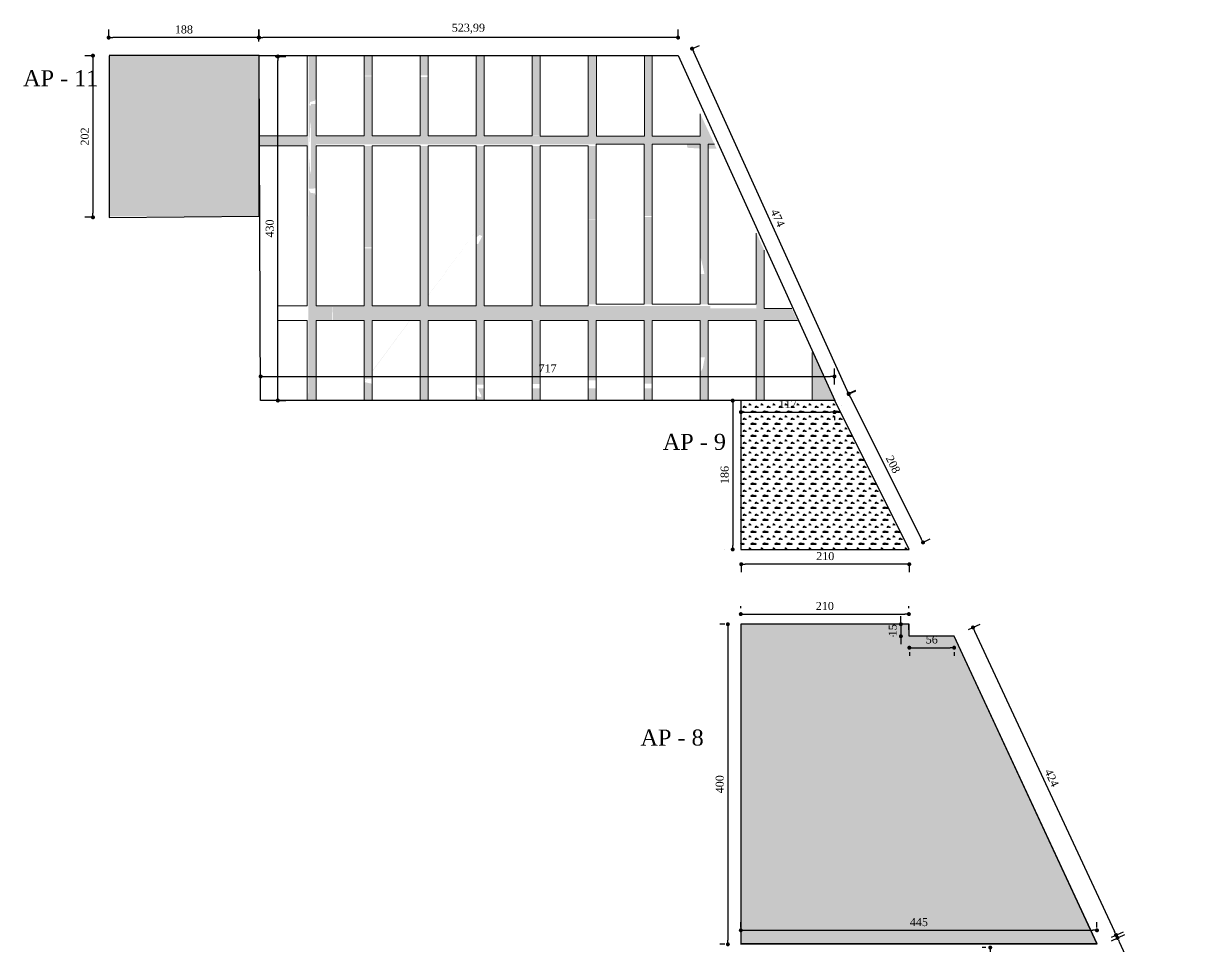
# Model space of a CAD drawing. Header units: centimetres. Extents: x -48696 to 156237, y -5617 to 29024.
# Drawn here: x -28853 to -27392, y 5356 to 6510 of the extents above; entities that cross this region are included whole.
import ezdxf

# ---------------------------------------------------------------- set-up
doc = ezdxf.new("R2010")
doc.units = ezdxf.units.CM
doc.layers.add('Pilares Sub-solo', color=7, linetype='Continuous', lineweight=70)
doc.layers.add('Pisos Externos', color=15, linetype='Continuous', lineweight=9)
doc.styles.add('Valéria', font='romantic.ttf', dxfattribs={"height": 10})
doc.dimstyles.new('Cota - 50', dxfattribs={"dimtxt": 10, "dimasz": 5, "dimexe": 10, "dimexo": 20, "dimgap": 5, "dimtad": 1, "dimtxsty": 'Valéria', "dimblk": 'DOT', "dimcen": 0, "dimclrd": 12, "dimclre": 12, "dimclrt": 2, "dimazin": 2, "dimtfac": 1, "dimtix": 1, "dimtmove": 0, "dimatfit": 3, "dimldrblk": 'DOT', "dimfxl": 1, "dimarcsym": 0})
pattern_1 = [(360, (-12178.3, 5019.245), (15, 15), [2.25, -0.45, 0.6, -0.45, 2.25, -9]), (360, (-12179.05, 5019.695), (15, 15), [1.5, -1.125, 2.25, -1.125, 1.5, -7.5]), (360, (-12173.8, 5025.695), (15, 15), [1.875, -0.75, 1.875, -10.5]), (360, (-12181.3, 5028.695), (15, 15), [0.75, -1.5, 0.75, -12]), (90, (-12179.8, 5028.695), (-15, 15), [1.35, -13.65]), (90, (-12175.3, 5019.695), (-15, 15), [1.5, -13.5]), (90, (-12171.55, 5025.695), (-15, 15), [1.5, -13.5]), (45, (-12173.351, 5019.545), (9e-15, 15), [1.5, -19.713203]), (135, (-12177.251, 5019.545), (-15, 9e-15), [1.5, -19.713203]), (63.43495, (-12173.8006, 5019.62), (8e-10, 15), [1.5, -32.04102]), (75.963757, (-12174.5506, 5019.6952), (5e-10, 15), [1.5, -60.346584]), (75.963757, (-12170.8006, 5025.6952), (5e-10, 15), [1.2, -60.646584]), (75.963757, (-12179.5006, 5028.6952), (5e-10, 15), [1.05, -60.796584]), (104.036243, (-12176.0506, 5019.6952), (-5e-10, 15), [1.5, -60.346584]), (104.036243, (-12172.3006, 5025.6952), (-5e-10, 15), [1.2, -60.646584]), (104.036243, (-12180.1006, 5028.6952), (-5e-10, 15), [1.05, -60.796584]), (116.56505, (-12176.8006, 5019.62), (-6e-09, 15), [1.5, -32.041002])]

# ---------------------------------------------------------------- blocks, each defined once
blk = doc.blocks.new('_Dot')
at = {"color": 0, "linetype": 'ByBlock', "lineweight": -2}
blk.add_line((-0.5, 0), (-1, 0), dxfattribs=at)
at = {"color": 0, "linetype": 'ByBlock', "const_width": 0.5}
blk.add_lwpolyline([(-0.25, 0, 1), (0.25, 0, 1)], format="xyb", close=True, dxfattribs=at)
blk = doc.blocks.new('*D1147')
at = {"color": 12, "lineweight": -2, "transparency": 16777216}
for p, q in [((-27650.1, 5355.3), (-27654.5, 5355.3)), ((-27644.5, 5350.3), (-27644.5, 5177.3)), ((-27650, 5172.3), (-27654.5, 5172.3))]:
    blk.add_line(p, q, dxfattribs=at)
at = {"layer": 'Defpoints', "color": 0, "transparency": 16777216}
for p in [(-27630.1, 5355.3), (-27644.5, 5172.3), (-27630, 5172.3)]:
    blk.add_point(p, dxfattribs=at)
at = {"color": 12, "lineweight": -2, "transparency": 16777216, "xscale": 5, "yscale": 5, "zscale": 5}
for p, rotation in [((-27644.5, 5355.3), 90), ((-27644.5, 5172.3), 270)]:
    blk.add_blockref('_Dot', p, dxfattribs=dict(at, rotation=rotation))
at = {"color": 2, "transparency": 16777216, "insert": (-27654.6, 5263.8), "char_height": 10, "attachment_point": 5, "rotation": 90, "style": 'Valéria'}
blk.add_mtext('183', dxfattribs=at)
blk = doc.blocks.new('*D1148')
at = {"color": 12, "lineweight": -2, "transparency": 16777216}
for p, q in [((-27492.9, 5363.7), (-27476.5, 5371.4)), ((-27483.4, 5362.6), (-27402.8, 5189.5)), ((-27408, 5181.5), (-27391.6, 5189.1))]:
    blk.add_line(p, q, dxfattribs=at)
at = {"layer": 'Defpoints', "color": 0, "transparency": 16777216}
for p in [(-27511, 5355.3), (-27426.2, 5173.1), (-27400.7, 5184.9)]:
    blk.add_point(p, dxfattribs=at)
at = {"color": 12, "lineweight": -2, "transparency": 16777216, "xscale": 5, "yscale": 5, "zscale": 5}
for p, rotation in [((-27485.5, 5367.2), 114.9621937027988), ((-27400.7, 5184.9), 294.9621937027988)]:
    blk.add_blockref('_Dot', p, dxfattribs=dict(at, rotation=rotation))
at = {"color": 2, "transparency": 16777216, "insert": (-27434, 5280.3), "char_height": 10, "attachment_point": 5, "rotation": 294.9622, "style": 'Valéria'}
blk.add_mtext('201', dxfattribs=at)
blk = doc.blocks.new('*D1150')
at = {"color": 12, "lineweight": -2, "transparency": 16777216}
for p, q in [((-27956.2, 5380.2), (-27956.2, 5386.8)), ((-27951.2, 5376.8), (-27516.2, 5376.8)), ((-27511.2, 5380.2), (-27511.2, 5386.8))]:
    blk.add_line(p, q, dxfattribs=at)
at = {"layer": 'Defpoints', "color": 0, "transparency": 16777216}
for p in [(-27511.2, 5376.8), (-27956.2, 5360.2), (-27511.2, 5360.2)]:
    blk.add_point(p, dxfattribs=at)
at = {"color": 12, "lineweight": -2, "transparency": 16777216, "xscale": 5, "yscale": 5, "zscale": 5, "rotation": 180}
blk.add_blockref('_Dot', (-27956.2, 5376.8), dxfattribs=at)
at = {"color": 12, "lineweight": -2, "transparency": 16777216, "xscale": 5, "yscale": 5, "zscale": 5}
blk.add_blockref('_Dot', (-27511.2, 5376.8), dxfattribs=at)
at = {"color": 2, "transparency": 16777216, "insert": (-27733.7, 5387), "char_height": 10, "attachment_point": 5, "style": 'Valéria'}
blk.add_mtext('445', dxfattribs=at)
blk = doc.blocks.new('*D1151')
at = {"color": 12, "lineweight": -2, "transparency": 16777216}
for p, q in [((-27976.2, 5759.3), (-27982.4, 5759.3)), ((-27972.4, 5754.3), (-27972.4, 5364.3)), ((-27976.2, 5359.3), (-27982.4, 5359.3))]:
    blk.add_line(p, q, dxfattribs=at)
at = {"layer": 'Defpoints', "color": 0, "transparency": 16777216}
for p in [(-27956.2, 5759.3), (-27972.4, 5359.3), (-27956.2, 5359.3)]:
    blk.add_point(p, dxfattribs=at)
at = {"color": 12, "lineweight": -2, "transparency": 16777216, "xscale": 5, "yscale": 5, "zscale": 5}
for p, rotation in [((-27972.4, 5759.3), 90), ((-27972.4, 5359.3), 270)]:
    blk.add_blockref('_Dot', p, dxfattribs=dict(at, rotation=rotation))
at = {"color": 2, "transparency": 16777216, "insert": (-27982.5, 5559.3), "char_height": 10, "attachment_point": 5, "rotation": 90, "style": 'Valéria'}
blk.add_mtext('400', dxfattribs=at)
blk = doc.blocks.new('*D1152')
at = {"color": 12, "lineweight": -2, "transparency": 16777216}
for p, q in [((-27671.7, 5752.7), (-27657, 5759.5)), ((-27664, 5750.8), (-27489.4, 5375.4)), ((-27492.8, 5368.3), (-27478.2, 5375.1))]:
    blk.add_line(p, q, dxfattribs=at)
at = {"layer": 'Defpoints', "color": 0, "transparency": 16777216}
for p in [(-27689.8, 5744.3), (-27487.3, 5370.9), (-27511, 5359.9)]:
    blk.add_point(p, dxfattribs=at)
at = {"color": 12, "lineweight": -2, "transparency": 16777216, "xscale": 5, "yscale": 5, "zscale": 5}
for p, rotation in [((-27666.1, 5755.3), 114.9456334177459), ((-27487.3, 5370.9), 294.9456334177459)]:
    blk.add_blockref('_Dot', p, dxfattribs=dict(at, rotation=rotation))
at = {"color": 2, "transparency": 16777216, "insert": (-27567.6, 5567.3), "char_height": 10, "attachment_point": 5, "rotation": 294.9456, "style": 'Valéria'}
blk.add_mtext('424', dxfattribs=at)
blk = doc.blocks.new('*D1153')
at = {"color": 12, "lineweight": -2, "transparency": 16777216}
for p, q in [((-27956.2, 5779.3), (-27956.2, 5782)), ((-27951.2, 5772), (-27751.2, 5772)), ((-27746.2, 5779.3), (-27746.2, 5782))]:
    blk.add_line(p, q, dxfattribs=at)
at = {"layer": 'Defpoints', "color": 0, "transparency": 16777216}
for p in [(-27746.2, 5772), (-27956.2, 5759.3), (-27746.2, 5759.3)]:
    blk.add_point(p, dxfattribs=at)
at = {"color": 12, "lineweight": -2, "transparency": 16777216, "xscale": 5, "yscale": 5, "zscale": 5, "rotation": 180}
blk.add_blockref('_Dot', (-27956.2, 5772), dxfattribs=at)
at = {"color": 12, "lineweight": -2, "transparency": 16777216, "xscale": 5, "yscale": 5, "zscale": 5}
blk.add_blockref('_Dot', (-27746.2, 5772), dxfattribs=at)
at = {"color": 2, "transparency": 16777216, "insert": (-27851.2, 5782.1), "char_height": 10, "attachment_point": 5, "style": 'Valéria'}
blk.add_mtext('210', dxfattribs=at)
blk = doc.blocks.new('*D1154')
at = {"color": 12, "lineweight": -2, "transparency": 16777216}
for p, q in [((-27765.6, 5759.3), (-27766.2, 5759.3)), ((-27756.2, 5764.3), (-27756.2, 5769.3)), ((-27756.2, 5759.3), (-27756.2, 5744.3)), ((-27765.6, 5744.3), (-27766.2, 5744.3)), ((-27756.2, 5739.3), (-27756.2, 5734.3))]:
    blk.add_line(p, q, dxfattribs=at)
at = {"layer": 'Defpoints', "color": 0, "transparency": 16777216}
for p in [(-27745.6, 5759.3), (-27756.2, 5744.3), (-27745.6, 5744.3)]:
    blk.add_point(p, dxfattribs=at)
at = {"color": 12, "lineweight": -2, "transparency": 16777216, "xscale": 5, "yscale": 5, "zscale": 5}
for p, rotation in [((-27756.2, 5759.3), 270), ((-27756.2, 5744.3), 90)]:
    blk.add_blockref('_Dot', p, dxfattribs=dict(at, rotation=rotation))
at = {"color": 2, "transparency": 16777216, "insert": (-27766.4, 5751.8), "char_height": 10, "attachment_point": 5, "rotation": 90, "style": 'Valéria'}
blk.add_mtext('15', dxfattribs=at)
blk = doc.blocks.new('*D1155')
at = {"color": 12, "lineweight": -2, "transparency": 16777216}
for p, q in [((-27740.6, 5730), (-27694.6, 5730)), ((-27745.6, 5724.4), (-27745.6, 5720)), ((-27689.6, 5724.3), (-27689.6, 5720))]:
    blk.add_line(p, q, dxfattribs=at)
at = {"layer": 'Defpoints', "color": 0, "transparency": 16777216}
for p in [(-27745.6, 5744.4), (-27689.6, 5744.3), (-27689.6, 5730)]:
    blk.add_point(p, dxfattribs=at)
at = {"color": 12, "lineweight": -2, "transparency": 16777216, "xscale": 5, "yscale": 5, "zscale": 5, "rotation": 180}
blk.add_blockref('_Dot', (-27745.6, 5730), dxfattribs=at)
at = {"color": 12, "lineweight": -2, "transparency": 16777216, "xscale": 5, "yscale": 5, "zscale": 5}
blk.add_blockref('_Dot', (-27689.6, 5730), dxfattribs=at)
at = {"color": 2, "transparency": 16777216, "insert": (-27717.6, 5740.2), "char_height": 10, "attachment_point": 5, "style": 'Valéria'}
blk.add_mtext('56', dxfattribs=at)
blk = doc.blocks.new('*D1156')
at = {"color": 12, "lineweight": -2, "transparency": 16777216}
for p, q in [((-27955.7, 5832.7), (-27955.7, 5824.3)), ((-27750.7, 5834.3), (-27950.7, 5834.3)), ((-27745.7, 5832.7), (-27745.7, 5824.3))]:
    blk.add_line(p, q, dxfattribs=at)
at = {"layer": 'Defpoints', "color": 0, "transparency": 16777216}
for p in [(-27955.7, 5852.7), (-27745.7, 5852.7), (-27955.7, 5834.3)]:
    blk.add_point(p, dxfattribs=at)
at = {"color": 12, "lineweight": -2, "transparency": 16777216, "xscale": 5, "yscale": 5, "zscale": 5, "rotation": 180}
blk.add_blockref('_Dot', (-27955.7, 5834.3), dxfattribs=at)
at = {"color": 12, "lineweight": -2, "transparency": 16777216, "xscale": 5, "yscale": 5, "zscale": 5}
blk.add_blockref('_Dot', (-27745.7, 5834.3), dxfattribs=at)
at = {"color": 2, "transparency": 16777216, "insert": (-27850.7, 5844.4), "char_height": 10, "attachment_point": 5, "style": 'Valéria'}
blk.add_mtext('210', dxfattribs=at)
blk = doc.blocks.new('*D1157')
at = {"color": 12, "lineweight": -2, "transparency": 16777216}
for p, q in [((-27820.9, 6047.9), (-27812.6, 6052)), ((-27819.3, 6043.1), (-27730.8, 5866)), ((-27727.9, 5861.8), (-27719.6, 5866))]:
    blk.add_line(p, q, dxfattribs=at)
at = {"layer": 'Defpoints', "color": 0, "transparency": 16777216}
for p in [(-27838.8, 6038.9), (-27728.5, 5861.5), (-27745.8, 5852.9)]:
    blk.add_point(p, dxfattribs=at)
at = {"color": 12, "lineweight": -2, "transparency": 16777216, "xscale": 5, "yscale": 5, "zscale": 5}
for p, rotation in [((-27821.6, 6047.5), 116.5720579247322), ((-27728.5, 5861.5), 296.5720579247322)]:
    blk.add_blockref('_Dot', p, dxfattribs=dict(at, rotation=rotation))
at = {"color": 2, "transparency": 16777216, "insert": (-27766, 5959.1), "char_height": 10, "attachment_point": 5, "rotation": 296.5721, "style": 'Valéria'}
blk.add_mtext('208', dxfattribs=at)
blk = doc.blocks.new('*D1158')
at = {"color": 12, "lineweight": -2, "transparency": 16777216}
for p, q in [((-27976.1, 6038.8), (-27976.3, 6038.8)), ((-27966.3, 6033.8), (-27966.3, 5857.8)), ((-27976.2, 5852.8), (-27976.3, 5852.8))]:
    blk.add_line(p, q, dxfattribs=at)
at = {"layer": 'Defpoints', "color": 0, "transparency": 16777216}
for p in [(-27956.1, 6038.8), (-27966.3, 5852.8), (-27956.2, 5852.8)]:
    blk.add_point(p, dxfattribs=at)
at = {"color": 12, "lineweight": -2, "transparency": 16777216, "xscale": 5, "yscale": 5, "zscale": 5}
for p, rotation in [((-27966.3, 6038.8), 90), ((-27966.3, 5852.8), 270)]:
    blk.add_blockref('_Dot', p, dxfattribs=dict(at, rotation=rotation))
at = {"color": 2, "transparency": 16777216, "insert": (-27976.4, 5945.8), "char_height": 10, "attachment_point": 5, "rotation": 90, "style": 'Valéria'}
blk.add_mtext('186', dxfattribs=at)
blk = doc.blocks.new('*D1159')
at = {"color": 12, "lineweight": -2, "transparency": 16777216}
for p, q in [((-27951.1, 6024.4), (-27844.1, 6024.4)), ((-27956.1, 6018.9), (-27956.1, 6014.4)), ((-27839.1, 6018.9), (-27839.1, 6014.4))]:
    blk.add_line(p, q, dxfattribs=at)
at = {"layer": 'Defpoints', "color": 0, "transparency": 16777216}
for p in [(-27956.1, 6038.9), (-27839.1, 6038.9), (-27839.1, 6024.4)]:
    blk.add_point(p, dxfattribs=at)
at = {"color": 12, "lineweight": -2, "transparency": 16777216, "xscale": 5, "yscale": 5, "zscale": 5, "rotation": 180}
blk.add_blockref('_Dot', (-27956.1, 6024.4), dxfattribs=at)
at = {"color": 12, "lineweight": -2, "transparency": 16777216, "xscale": 5, "yscale": 5, "zscale": 5}
blk.add_blockref('_Dot', (-27839.1, 6024.4), dxfattribs=at)
at = {"color": 2, "transparency": 16777216, "insert": (-27897.6, 6034.5), "char_height": 10, "attachment_point": 5, "style": 'Valéria'}
blk.add_mtext('117', dxfattribs=at)
blk = doc.blocks.new('*D1160')
at = {"color": 12, "lineweight": -2, "transparency": 16777216}
for p, q in [((-28016.7, 6478.9), (-28008, 6482.8)), ((-27823.4, 6051.5), (-28015.1, 6474.1)), ((-27820.9, 6047.2), (-27812.3, 6051.1))]:
    blk.add_line(p, q, dxfattribs=at)
at = {"layer": 'Defpoints', "color": 0, "transparency": 16777216}
for p in [(-28017.1, 6478.7), (-28034.9, 6470.6), (-27839.1, 6038.9)]:
    blk.add_point(p, dxfattribs=at)
at = {"color": 12, "lineweight": -2, "transparency": 16777216, "xscale": 5, "yscale": 5, "zscale": 5}
for p, rotation in [((-28017.1, 6478.7), 114.3935146182855), ((-27821.4, 6047), 294.3935146182855)]:
    blk.add_blockref('_Dot', p, dxfattribs=dict(at, rotation=rotation))
at = {"color": 2, "transparency": 16777216, "insert": (-27910, 6267), "char_height": 10, "attachment_point": 5, "rotation": 294.3935, "style": 'Valéria'}
blk.add_mtext('474', dxfattribs=at)
blk = doc.blocks.new('*D1161')
at = {"color": 12, "lineweight": -2, "transparency": 16777216}
for p, q in [((-28558.6, 6487.6), (-28558.6, 6502.5)), ((-28034.6, 6489.9), (-28034.6, 6502.5)), ((-28039.6, 6492.5), (-28553.6, 6492.5))]:
    blk.add_line(p, q, dxfattribs=at)
at = {"layer": 'Defpoints', "color": 0, "transparency": 16777216}
for p in [(-28558.6, 6492.5), (-28558.6, 6467.6), (-28034.6, 6469.9)]:
    blk.add_point(p, dxfattribs=at)
at = {"color": 12, "lineweight": -2, "transparency": 16777216, "xscale": 5, "yscale": 5, "zscale": 5, "rotation": 180}
blk.add_blockref('_Dot', (-28558.6, 6492.5), dxfattribs=at)
at = {"color": 12, "lineweight": -2, "transparency": 16777216, "xscale": 5, "yscale": 5, "zscale": 5}
blk.add_blockref('_Dot', (-28034.6, 6492.5), dxfattribs=at)
at = {"color": 2, "transparency": 16777216, "insert": (-28296.6, 6503.7), "char_height": 10, "attachment_point": 5, "style": 'Valéria'}
blk.add_mtext('523,99', dxfattribs=at)
blk = doc.blocks.new('*D1162')
at = {"color": 12, "lineweight": -2, "transparency": 16777216}
for p, q in [((-28556.2, 6058.9), (-28556.2, 6079)), ((-27839.2, 6058.9), (-27839.2, 6079)), ((-28551.2, 6069), (-27844.2, 6069))]:
    blk.add_line(p, q, dxfattribs=at)
at = {"layer": 'Defpoints', "color": 0, "transparency": 16777216}
for p in [(-27839.2, 6069), (-28556.2, 6038.9), (-27839.2, 6038.9)]:
    blk.add_point(p, dxfattribs=at)
at = {"color": 12, "lineweight": -2, "transparency": 16777216, "xscale": 5, "yscale": 5, "zscale": 5, "rotation": 180}
blk.add_blockref('_Dot', (-28556.2, 6069), dxfattribs=at)
at = {"color": 12, "lineweight": -2, "transparency": 16777216, "xscale": 5, "yscale": 5, "zscale": 5}
blk.add_blockref('_Dot', (-27839.2, 6069), dxfattribs=at)
at = {"color": 2, "transparency": 16777216, "insert": (-28197.7, 6079.1), "char_height": 10, "attachment_point": 5, "style": 'Valéria'}
blk.add_mtext('717', dxfattribs=at)
blk = doc.blocks.new('*D1163')
at = {"color": 12, "lineweight": -2, "transparency": 16777216}
for p, q in [((-28538.1, 6468.9), (-28524.7, 6468.9)), ((-28534.7, 6043.9), (-28534.7, 6463.9)), ((-28536.2, 6038.9), (-28524.7, 6038.9))]:
    blk.add_line(p, q, dxfattribs=at)
at = {"layer": 'Defpoints', "color": 0, "transparency": 16777216}
for p in [(-28558.1, 6468.9), (-28534.7, 6468.9), (-28556.2, 6038.9)]:
    blk.add_point(p, dxfattribs=at)
at = {"color": 12, "lineweight": -2, "transparency": 16777216, "xscale": 5, "yscale": 5, "zscale": 5}
for p, rotation in [((-28534.7, 6468.9), 90), ((-28534.7, 6038.9), 270)]:
    blk.add_blockref('_Dot', p, dxfattribs=dict(at, rotation=rotation))
at = {"color": 2, "transparency": 16777216, "insert": (-28544.8, 6253.9), "char_height": 10, "attachment_point": 5, "rotation": 90, "style": 'Valéria'}
blk.add_mtext('430', dxfattribs=at)
blk = doc.blocks.new('*D1164')
at = {"color": 12, "lineweight": -2, "transparency": 16777216}
for p, q in [((-28746.1, 6489.9), (-28746.1, 6502.5)), ((-28558.1, 6489.9), (-28558.1, 6502.5)), ((-28563.1, 6492.5), (-28741.1, 6492.5))]:
    blk.add_line(p, q, dxfattribs=at)
at = {"layer": 'Defpoints', "color": 0, "transparency": 16777216}
for p in [(-28746.1, 6492.5), (-28746.1, 6469.9), (-28558.1, 6469.9)]:
    blk.add_point(p, dxfattribs=at)
at = {"color": 12, "lineweight": -2, "transparency": 16777216, "xscale": 5, "yscale": 5, "zscale": 5, "rotation": 180}
blk.add_blockref('_Dot', (-28746.1, 6492.5), dxfattribs=at)
at = {"color": 12, "lineweight": -2, "transparency": 16777216, "xscale": 5, "yscale": 5, "zscale": 5}
blk.add_blockref('_Dot', (-28558.1, 6492.5), dxfattribs=at)
at = {"color": 2, "transparency": 16777216, "insert": (-28652.1, 6502.6), "char_height": 10, "attachment_point": 5, "style": 'Valéria'}
blk.add_mtext('188', dxfattribs=at)
blk = doc.blocks.new('*D1165')
at = {"color": 12, "lineweight": -2, "transparency": 16777216}
for p, q in [((-28766.1, 6469.9), (-28775.8, 6469.9)), ((-28765.8, 6464.9), (-28765.8, 6272.9)), ((-28765.5, 6267.9), (-28775.8, 6267.9))]:
    blk.add_line(p, q, dxfattribs=at)
at = {"layer": 'Defpoints', "color": 0, "transparency": 16777216}
for p in [(-28746.1, 6469.9), (-28765.8, 6267.9), (-28745.5, 6267.9)]:
    blk.add_point(p, dxfattribs=at)
at = {"color": 12, "lineweight": -2, "transparency": 16777216, "xscale": 5, "yscale": 5, "zscale": 5}
for p, rotation in [((-28765.8, 6469.9), 90), ((-28765.8, 6267.9), 270)]:
    blk.add_blockref('_Dot', p, dxfattribs=dict(at, rotation=rotation))
at = {"color": 2, "transparency": 16777216, "insert": (-28775.9, 6368.9), "char_height": 10, "attachment_point": 5, "rotation": 90, "style": 'Valéria'}
blk.add_mtext('202', dxfattribs=at)

msp = doc.modelspace()

# ---------------------------------------------------------------- hatches: boundary and pattern name
h = msp.add_hatch()
h.set_pattern_fill('GRASS2', color=74, scale=15, pattern_type=2)
h.set_pattern_definition([(360, (-12243.733, -7266.64), (15, 15), [2.25, -0.45, 0.6, -0.45, 2.25, -9]), (360, (-12244.483, -7266.19), (15, 15), [1.5, -1.125, 2.25, -1.125, 1.5, -7.5]), (360, (-12239.233, -7260.19), (15, 15), [1.875, -0.75, 1.875, -10.5]), (360, (-12246.733, -7257.19), (15, 15), [0.75, -1.5, 0.75, -12]), (90, (-12245.233, -7257.19), (-15, 15), [1.35, -13.65]), (90, (-12240.733, -7266.19), (-15, 15), [1.5, -13.5]), (90, (-12236.983, -7260.19), (-15, 15), [1.5, -13.5]), (45, (-12238.783, -7266.34), (9e-15, 15), [1.5, -19.713203]), (135, (-12242.683, -7266.34), (-15, 9e-15), [1.5, -19.713203]), (63.43495, (-12239.233, -7266.265), (8e-10, 15), [1.5, -32.04102]), (75.963757, (-12239.983, -7266.1902), (5e-10, 15), [1.5, -60.346584]), (75.963757, (-12236.233, -7260.1902), (5e-10, 15), [1.2, -60.646584]), (75.963757, (-12244.933, -7257.1902), (5e-10, 15), [1.05, -60.796584]), (104.036243, (-12241.483, -7266.1902), (-5e-10, 15), [1.5, -60.346584]), (104.036243, (-12237.733, -7260.1902), (-5e-10, 15), [1.2, -60.646584]), (104.036243, (-12245.533, -7257.1902), (-5e-10, 15), [1.05, -60.796584]), (116.56505, (-12242.233, -7266.265), (-6e-09, 15), [1.5, -32.041002])])
h.paths.add_polyline_path([(-28346.83628, 6038.96974), (-28356.83624, 6038.96974), (-28356.83624, 6054.69218), (-28346.83628, 6054.69218)])
h.paths.add_polyline_path([(-28276.83631, 6053.95214), (-28284.81783, 6054.07781), (-28280.12471, 6044.13041), (-28281.19707, 6043.24991), (-28285.18348, 6044.11127), (-28286.83628, 6045.55864), (-28286.8382, 6038.9523), (-28276.83631, 6038.9523)])
h.paths.add_polyline_path([(-28206.83635, 6038.92903), (-28216.83631, 6038.92903), (-28216.83631, 6053.95214), (-28206.83635, 6053.95214)])
h.paths.add_polyline_path([(-28136.80116, 6038.90867), (-28146.83635, 6038.90867), (-28146.83635, 6054.03407), (-28136.80116, 6054.03407)])
h.paths.add_polyline_path([(-28066.83643, 6038.88832), (-28076.83639, 6038.88832), (-28076.83639, 6054.29055), (-28066.83643, 6054.29055)])
h.paths.add_polyline_path([(-27997.14998, 6112.1479), (-27996.83646, 6038.86797), (-28006.83643, 6038.88831), (-28007.05997, 6073.65462), (-28003.81026, 6079.24512)])
h.paths.add_polyline_path([(-27936.8364, 6248.06712), (-27926.83644, 6226.77542), (-27926.78251, 6038.86298), (-27936.83646, 6038.8883)])
h.paths.add_polyline_path([(-27866.8365, 6099.02487), (-27866.8365, 6038.88829), (-27856.83654, 6038.88829), (-27856.83654, 6077.73316)])
h.paths.add_polyline_path([(-27856.83654, 6077.73316), (-27856.82539, 6038.88305), (-27838.59001, 6038.88305)])
h.paths.add_polyline_path([(-27926.83644, 6153.77499), (-27926.83644, 6138.88829), (-27885.55895, 6138.88829), (-27892.55071, 6153.77499)])
h.paths.add_polyline_path([(-27936.83646, 6138.8883), (-27994.49893, 6138.8883), (-27994.49893, 6154.23744), (-27936.83646, 6154.23744)])
h.paths.add_polyline_path([(-28066.83636, 6233.4069), (-28076.83632, 6233.4069), (-28076.83632, 6268.13775), (-28066.83636, 6268.13775)])
h.paths.add_polyline_path([(-28006.88298, 6397.20877), (-27986.48367, 6353.77499), (-27996.8364, 6353.77499), (-27996.8364, 6175.00316), (-28003.92845, 6207.71239), (-28006.83636, 6219.31128), (-28006.83636, 6353.77499), (-28023.15481, 6354.80289), (-28023.93852, 6369.14114), (-28006.88298, 6369.14114)])
h.paths.add_polyline_path([(-28136.83632, 6234.1323), (-28146.83635, 6234.1323), (-28146.83635, 6264.71739), (-28136.83632, 6264.71739)])
h.paths.add_polyline_path([(-28206.83635, 6234.54514), (-28216.83625, 6234.54514), (-28216.83625, 6264.50787), (-28206.83635, 6264.50787)])
h.paths.add_polyline_path([(-28346.83621, 6234.50907), (-28356.83618, 6234.50907), (-28356.83618, 6264.7837), (-28346.83621, 6264.7837)])
h.paths.add_polyline_path([(-28416.83618, 6230.34426), (-28426.83618, 6230.34426), (-28426.83618, 6265.92636), (-28416.83618, 6265.92636)])
h.paths.add_polyline_path([(-28076.88298, 6440.59748), (-28066.88298, 6440.59748), (-28066.88298, 6469.14114), (-28076.88298, 6469.14114)])
h.paths.add_polyline_path([(-28136.88298, 6444.42083), (-28146.88298, 6444.42083), (-28146.88298, 6469.27235), (-28136.88298, 6469.27235)])
h.paths.add_polyline_path([(-28206.88298, 6445.10097), (-28216.88298, 6445.10097), (-28216.88298, 6469.40357), (-28206.88298, 6469.40357)])
h.paths.add_polyline_path([(-28276.88298, 6445.14985), (-28286.88298, 6445.14985), (-28286.88298, 6469.53479), (-28276.88298, 6469.53479)])
h.paths.add_polyline_path([(-28346.88298, 6445.19221), (-28356.88298, 6445.19221), (-28356.88298, 6469.79722), (-28346.88298, 6469.79722)])
h.paths.add_polyline_path([(-28416.88298, 6444.93573), (-28426.88298, 6444.93573), (-28426.88298, 6469.92952), (-28416.88298, 6469.92952)])
edge = h.paths.add_edge_path()
edge.add_line((-28426.8362, 6061.94322), (-28416.83624, 6059.91459))
edge.add_line((-28416.83624, 6059.91459), (-28416.83624, 6038.9901))
edge.add_line((-28416.83624, 6038.9901), (-28426.8362, 6038.9901))
edge.add_line((-28426.8362, 6038.9901), (-28426.50106, 6061.92211))
edge.add_line((-28276.83625, 6264.50787), (-28286.83621, 6264.55691))
edge.add_line((-28286.83621, 6264.55691), (-28286.83621, 6242.89295))
edge.add_line((-28286.83621, 6242.89295), (-28282.44633, 6245.77274))
edge.add_line((-28282.44633, 6245.77274), (-28279.15884, 6244.41893))
edge.add_line((-28279.15884, 6244.41893), (-28284.3855, 6234.5993))
edge.add_line((-28284.3855, 6234.5993), (-28276.83625, 6234.71849))
edge.add_line((-28276.83625, 6234.71849), (-28276.81535, 6264.54989))
h.paths.add_polyline_path([(-28496.8362, 6039.01336), (-28486.8362, 6039.01045), (-28486.8362, 6138.77443), (-28466.56986, 6138.77443), (-28466.65766, 6145.10122), (-28465.90022, 6157.12684), (-28486.83614, 6157.12684), (-28486.83614, 6293.35918), (-28488.43228, 6297.7387), (-28494.1744, 6298.58331), (-28496.2764, 6303.54502), (-28489.99281, 6303.63213), (-28492.35911, 6317.56864), (-28494.31849, 6326.19797), (-28495.15032, 6336.0644), (-28495.73474, 6342.1065), (-28495.73474, 6344.45763), (-28495.79193, 6348.58053), (-28495.9142, 6351.71563), (-28495.9142, 6355.74608), (-28495.76451, 6359.07652), (-28494.08276, 6382.92004), (-28489.76233, 6406.96523), (-28495.50435, 6407.80964), (-28494.26958, 6412.07835), (-28488.37604, 6413.63898), (-28486.88298, 6417.32718), (-28486.88298, 6469.90969), (-28496.02845, 6469.92684)])
h.paths.add_polyline_path([(-28558.09983, 6369.90969), (-28558.09983, 6470.04319), (-28498.09983, 6469.93072), (-28498.09983, 6369.90969)])
h.paths.add_polyline_path([(-28558.09983, 6269.12684), (-28558.09983, 6357.12684), (-28498.09983, 6357.12684), (-28498.09983, 6269.12684), (-28496.86118, 6269.12684), (-28496.86118, 6470.693), (-28744.75492, 6470.693), (-28744.75492, 6269.12684)])
h = msp.add_hatch()
h.set_pattern_fill('GRASS2', color=74, scale=15, pattern_type=2)
h.set_pattern_definition([(360, (-9273.316, 1001.226), (15, 15), [2.25, -0.45, 0.6, -0.45, 2.25, -9]), (360, (-9274.066, 1001.676), (15, 15), [1.5, -1.125, 2.25, -1.125, 1.5, -7.5]), (360, (-9268.816, 1007.676), (15, 15), [1.875, -0.75, 1.875, -10.5]), (360, (-9276.316, 1010.676), (15, 15), [0.75, -1.5, 0.75, -12]), (90, (-9274.816, 1010.676), (-15, 15), [1.35, -13.65]), (90, (-9270.316, 1001.676), (-15, 15), [1.5, -13.5]), (90, (-9266.566, 1007.676), (-15, 15), [1.5, -13.5]), (45, (-9268.366, 1001.526), (9e-15, 15), [1.5, -19.713203]), (135, (-9272.266, 1001.526), (-15, 9e-15), [1.5, -19.713203]), (63.43495, (-9268.8165, 1001.601), (8e-10, 15), [1.5, -32.04102]), (75.963757, (-9269.5665, 1001.676), (5e-10, 15), [1.5, -60.346584]), (75.963757, (-9265.8165, 1007.676), (5e-10, 15), [1.2, -60.646584]), (75.963757, (-9274.5165, 1010.676), (5e-10, 15), [1.05, -60.796584]), (104.036243, (-9271.0665, 1001.676), (-5e-10, 15), [1.5, -60.346584]), (104.036243, (-9267.3165, 1007.676), (-5e-10, 15), [1.2, -60.646584]), (104.036243, (-9275.1165, 1010.676), (-5e-10, 15), [1.05, -60.796584]), (116.56505, (-9271.8165, 1001.601), (-6e-09, 15), [1.5, -32.041002])])
h.paths.add_polyline_path([(-28465.90022, 6157.12684), (-27994.25832, 6157.12684), (-27994.25832, 6138.8883), (-28465.90022, 6138.8883)])
h.paths.add_polyline_path([(-28416.83618, 6066.19688), (-28426.83614, 6066.19688), (-28426.83614, 6138.8883), (-28416.83618, 6138.8883)])
h.paths.add_polyline_path([(-28346.83628, 6054.52638), (-28356.83618, 6054.52638), (-28356.83618, 6138.8883), (-28346.83628, 6138.8883)])
h.paths.add_polyline_path([(-28276.83625, 6058.58245), (-28286.83622, 6058.58245), (-28286.83622, 6138.77443), (-28276.83625, 6138.77443)])
h.paths.add_polyline_path([(-28206.83629, 6059.40848), (-28216.83625, 6059.40848), (-28216.83625, 6138.95231), (-28206.83629, 6138.95231)])
h.paths.add_polyline_path([(-28136.8011, 6064.33688), (-28146.83629, 6064.33688), (-28146.83629, 6138.8883), (-28136.8011, 6138.8883)])
h.paths.add_polyline_path([(-28066.80114, 6059.86604), (-28076.8011, 6059.86604), (-28076.8011, 6138.8883), (-28066.80114, 6138.8883)])
h.paths.add_polyline_path([(-27996.8364, 6093.07459), (-28006.80114, 6093.07459), (-28006.80114, 6138.88834), (-27996.8364, 6138.88834)])
h.paths.add_polyline_path([(-27996.83637, 6159.22074), (-28006.8011, 6159.22074), (-28006.8011, 6197.11991), (-27996.83637, 6197.11991)])
h.paths.add_polyline_path([(-28066.8011, 6159.22075), (-28076.83632, 6159.22075), (-28076.83632, 6233.54091), (-28066.8011, 6233.54091)])
h.paths.add_polyline_path([(-28136.80107, 6159.22075), (-28146.83635, 6159.22075), (-28146.83635, 6234.23086), (-28136.80107, 6234.23086)])
h.paths.add_polyline_path([(-28206.83626, 6157.12682), (-28216.83625, 6157.12682), (-28216.83625, 6234.55212), (-28206.83626, 6234.55212)])
h.paths.add_polyline_path([(-28276.83622, 6157.12684), (-28286.83618, 6157.12684), (-28286.83618, 6234.57887), (-28276.83622, 6234.57887)])
h.paths.add_polyline_path([(-28346.83618, 6157.12684), (-28356.83618, 6157.12684), (-28356.83618, 6234.47243), (-28346.83618, 6234.47243)])
h.paths.add_polyline_path([(-28416.83615, 6157.12684), (-28426.83618, 6157.12684), (-28426.83618, 6228.97719), (-28416.83615, 6228.97719)])
h.paths.add_polyline_path([(-28426.83614, 6357.12684), (-28416.83618, 6357.12684), (-28416.83618, 6265.77853), (-28426.83614, 6265.77853)])
h.paths.add_polyline_path([(-28356.83615, 6357.12683), (-28346.83621, 6357.12683), (-28346.83621, 6264.68479), (-28356.83615, 6264.68479)])
h.paths.add_polyline_path([(-28286.83618, 6357.12683), (-28276.83625, 6357.12683), (-28276.83625, 6264.54991), (-28286.83618, 6264.54991)])
h.paths.add_polyline_path([(-28216.83622, 6357.12682), (-28206.83635, 6357.12682), (-28206.83635, 6264.50086), (-28216.83622, 6264.50086)])
h.paths.add_polyline_path([(-28146.83626, 6357.12682), (-28136.83632, 6357.12682), (-28136.83632, 6264.75403), (-28146.83626, 6264.75403)])
h.paths.add_polyline_path([(-28076.80107, 6359.22075), (-28066.83636, 6359.22075), (-28066.83636, 6269.50547), (-28076.80107, 6269.50547)])
h.paths.add_polyline_path([(-28021.80434, 6359.22075), (-28486.88298, 6359.22075), (-28486.88298, 6369.90969), (-28021.80434, 6369.90969)])
h.paths.add_polyline_path([(-28066.88298, 6369.90969), (-28076.5347, 6369.90969), (-28076.5347, 6445.48858), (-28066.88298, 6445.48858)])
h.paths.add_polyline_path([(-28136.5347, 6369.90969), (-28146.88298, 6369.90969), (-28146.88298, 6444.5194), (-28136.5347, 6444.5194)])
h.paths.add_polyline_path([(-28206.88298, 6369.38483), (-28216.88298, 6369.38483), (-28216.88298, 6445.10795), (-28206.88298, 6445.10795)])
h.paths.add_polyline_path([(-28276.88298, 6369.90969), (-28286.88298, 6369.90969), (-28286.88298, 6445.15683), (-28276.88298, 6445.15683)])
h.paths.add_polyline_path([(-28346.88298, 6369.90969), (-28356.88298, 6369.90969), (-28356.88298, 6443.3779), (-28346.88298, 6443.3779)])
h.paths.add_polyline_path([(-28416.88298, 6369.90969), (-28426.88298, 6369.90969), (-28426.88298, 6444.09112), (-28416.88298, 6444.09112)])
h.paths.add_polyline_path([(-28486.83614, 6303.93114), (-28493.28851, 6303.93114), (-28493.28851, 6409.34902), (-28486.83614, 6409.34902)])
h = msp.add_hatch()
h.set_pattern_fill('GRASS2', color=74, scale=15, pattern_type=2)
h.set_pattern_definition(pattern_1)
h.paths.add_polyline_path([(-27838.82397, 6038.91333), (-27867.86487, 6038.92178), (-27867.86487, 6038.91329), (-27927.86493, 6038.91329), (-27937.86483, 6038.92537), (-27937.86483, 6038.87552), (-27954.42567, 6038.88033), (-27956.14526, 6038.94745), (-27956.19943, 5852.66014), (-27745.6689, 5852.66014)])
h = msp.add_hatch()
h.set_pattern_fill('GRASS2', color=74, scale=15, pattern_type=2)
h.set_pattern_definition(pattern_1)
h.paths.add_polyline_path([(-27689.80621, 5744.30258), (-27745.64362, 5744.30258), (-27745.64362, 5759.28471), (-27956.22658, 5759.28471), (-27956.22658, 5360.20827), (-27511.1436, 5360.20827)])

# ---------------------------------------------------------------- linework, layer by layer
for p, q in [((-27745.64362, 5759.28471), (-27956.22658, 5759.28471)), ((-27956.22658, 5759.28471), (-27956.22658, 5360.20827)), ((-27745.64362, 5744.30258), (-27745.64362, 5759.28471)), ((-27689.80621, 5744.30258), (-27745.64362, 5744.30258)), ((-27511.1436, 5360.20827), (-27689.80621, 5744.30258)), ((-27956.22658, 5360.20827), (-27511.1436, 5360.20827))]:
    msp.add_line(p, q)
for points in [[(-28745.47744, 6469.62395), (-28745.47744, 6267.59155), (-28558.09983, 6269.12684), (-28558.09983, 6469.90969), (-28745.47744, 6469.90969)], [(-28558.09983, 6469.90969), (-28062.31384, 6469.90969), (-28034.59502, 6469.90969), (-27838.82397, 6038.91333), (-28556.21356, 6038.91333), (-28558.09983, 6469.90969)], [(-27956.1453, 6038.80532), (-27956.19943, 5852.66014), (-27745.6689, 5852.66014), (-27838.82397, 6038.91333), (-27956.14526, 6038.94745)], [(-27745.64362, 5759.28471), (-27956.22658, 5759.28471), (-27956.22658, 5359.28471), (-27510.98077, 5359.85823), (-27689.64371, 5744.3023), (-27745.64362, 5744.28471), (-27746.22658, 5759.28471)]]:
    msp.add_lwpolyline(points)
at = {"layer": 'Pisos Externos'}
for p, q in [((-27954.42567, 6038.88033), (-27937.86489, 6038.87552)), ((-27937.86489, 6038.87552), (-27937.86483, 6038.95078))]:
    msp.add_line(p, q, dxfattribs=at)
for points in [[(-28558.09983, 6469.90969), (-28558.09983, 6369.90969), (-28498.09983, 6369.90969), (-28498.09983, 6469.90969)], [(-28486.88298, 6469.90969), (-28486.88298, 6369.90969), (-28426.88298, 6369.90969), (-28426.88298, 6469.90969)], [(-28426.88298, 6444.09112), (-28426.88298, 6469.92952)], [(-28416.88298, 6469.77848), (-28416.88298, 6444.93573)], [(-28416.88298, 6469.77848), (-28416.88298, 6369.79722), (-28356.88298, 6369.79722), (-28356.88298, 6469.666)], [(-28346.88298, 6469.64726), (-28346.88298, 6369.64726), (-28286.88298, 6369.64726), (-28286.88298, 6469.64726)], [(-28286.88298, 6445.15683), (-28286.88298, 6469.79722)], [(-28276.88298, 6469.51604), (-28276.88298, 6369.51604), (-28216.88298, 6369.51604), (-28216.88298, 6469.51604)], [(-28216.88298, 6445.10795), (-28216.88298, 6469.53479)], [(-28206.88298, 6469.38483), (-28206.88298, 6369.38483), (-28146.88298, 6369.38483), (-28146.88298, 6469.38483)], [(-28146.88298, 6444.5194), (-28146.88298, 6469.40357)], [(-28136.5347, 6469.25296), (-28136.5347, 6369.25296), (-28076.5347, 6369.25296), (-28076.5347, 6469.25296)], [(-28066.88298, 6469.12239), (-28066.88298, 6369.12239), (-28006.88298, 6369.12239), (-28006.88298, 6397.20877)], [(-28534.76946, 6157.12684), (-28498.09983, 6157.12684), (-28498.09983, 6357.12684), (-28558.09983, 6357.12684), (-28558.09983, 6269.12684)], [(-27989.04134, 6359.22074), (-27996.83637, 6359.22074), (-27996.83637, 6159.22074), (-27936.83637, 6159.22074), (-27936.83637, 6248.06705)], [(-28486.83614, 6293.35918), (-28486.83614, 6157.12684), (-28465.90022, 6157.12684)], [(-28076.83632, 6233.54091), (-28076.83632, 6268.13775)], [(-28066.83636, 6269.50547), (-28066.83636, 6233.4069)], [(-28426.83618, 6266.33188), (-28426.83618, 6228.97719)], [(-28416.83618, 6265.77853), (-28416.83618, 6230.34426)], [(-28356.83618, 6234.47243), (-28356.83618, 6264.7837)], [(-28346.83621, 6264.68479), (-28346.83621, 6234.50907)], [(-28286.83621, 6242.89295), (-28286.83621, 6264.55691)], [(-28276.83625, 6264.54991), (-28276.83625, 6234.59402)], [(-28216.83625, 6234.55212), (-28216.83625, 6264.50787)], [(-28206.83635, 6264.50086), (-28206.83635, 6234.54514)], [(-28146.83635, 6234.23086), (-28146.83635, 6264.71739)], [(-28136.83632, 6264.75403), (-28136.83632, 6234.1323)], [(-27926.83644, 6226.77542), (-27926.83644, 6153.77499), (-27892.55071, 6153.77499)], [(-28498.019, 6039.01371), (-28498.019, 6139.01371), (-28534.76946, 6139.01371)], [(-28426.83614, 6039.01048), (-28426.83614, 6139.01048), (-28486.83614, 6139.01048), (-28486.83614, 6039.01048)], [(-28356.83618, 6039.01048), (-28356.83618, 6139.01048), (-28416.83618, 6139.01048), (-28416.83618, 6039.01048)], [(-28286.83622, 6038.9523), (-28286.83622, 6138.77443), (-28346.83622, 6138.77443), (-28346.83622, 6038.96974)], [(-28216.83631, 6038.95231), (-28216.83625, 6038.95231), (-28216.83625, 6138.95231), (-28276.83625, 6138.95231), (-28276.83625, 6038.95231)], [(-28146.83635, 6038.95231), (-28146.83629, 6038.95231), (-28146.83629, 6138.95231), (-28206.83629, 6138.95231), (-28206.83629, 6038.95231)], [(-28076.83639, 6038.90869), (-28076.8011, 6038.90869), (-28076.8011, 6138.90869), (-28136.8011, 6138.90869), (-28136.8011, 6038.90869)], [(-28006.83643, 6038.88834), (-28006.80114, 6038.88834), (-28006.80114, 6138.88834), (-28066.80114, 6138.88834), (-28066.80114, 6038.88834)], [(-27936.83646, 6038.88834), (-27936.8364, 6038.88834), (-27936.8364, 6138.88834), (-27996.8364, 6138.88834), (-27996.8364, 6038.88834)], [(-27936.83646, 6038.8883), (-27936.83646, 6138.8883), (-27994.25832, 6138.8883)], [(-27885.55895, 6138.88829), (-27926.8365, 6138.88829), (-27926.8365, 6038.88829), (-27866.8365, 6038.88829), (-27866.8365, 6099.02487)], [(-27885.55897, 6138.88834), (-27926.83644, 6138.88834), (-27926.83644, 6038.88834), (-27866.83644, 6038.88834), (-27866.83644, 6099.02474)], [(-27996.83646, 6113.80257), (-27996.8364, 6038.8883)], [(-27830.95012, 6032.21323), (-27830.89678, 6032.21323)]]:
    msp.add_lwpolyline(points, dxfattribs=at)
for points in [[(-28486.83614, 6357.12684), (-28486.83614, 6157.12684), (-28426.83614, 6157.12684), (-28426.83614, 6357.12684)], [(-28416.83615, 6357.12683), (-28416.83615, 6157.12683), (-28356.83615, 6157.12683), (-28356.83615, 6357.12683)], [(-28346.83618, 6357.12683), (-28346.83618, 6157.12683), (-28286.83618, 6157.12683), (-28286.83618, 6357.12683)], [(-28276.83622, 6357.12682), (-28276.83622, 6157.12682), (-28216.83622, 6157.12682), (-28216.83622, 6357.12682)], [(-28206.83626, 6357.12682), (-28206.83626, 6157.12682), (-28146.83626, 6157.12682), (-28146.83626, 6357.12682)], [(-28136.80107, 6359.22075), (-28136.80107, 6159.22075), (-28076.80107, 6159.22075), (-28076.80107, 6359.22075)], [(-28066.8011, 6359.22075), (-28066.8011, 6159.22075), (-28006.8011, 6159.22075), (-28006.8011, 6359.22075)]]:
    msp.add_lwpolyline(points, close=True, dxfattribs=at)

# ---------------------------------------------------------------- texts
at = {"layer": 'Pilares Sub-solo', "color": 7, "char_height": 20, "attachment_point": 1, "style": 'Valéria'}
for s, insert in [('{\\C1;AP - 11}', (-28852.96921, 6451.74129)), ('{\\C1;AP - 9}', (-28053.68425, 5997.2513)), ('{\\C1;AP - 8}', (-28081.48793, 5627.67169))]:
    msp.add_mtext_dynamic_manual_height_columns(s, width=228.393323, gutter_width=50, heights=[9.00998], dxfattribs=dict(at, insert=insert))

# ---------------------------------------------------------------- dimensions: what is measured, and where the dimension line sits
for base, p1, p2, picture, middle in [((-28746.09983, 6492.54292), (-28558.09983, 6469.90969), (-28746.09983, 6469.90969), '*D1164', (-28652.09983, 6502.64647)), ((-28558.59001, 6492.54292), (-28034.59502, 6469.90969), (-28558.59001, 6467.61641), '*D1161', (-28296.59251, 6503.68937)), ((-27839.21356, 6068.95654), (-28556.21356, 6038.91333), (-27839.21356, 6038.91342), '*D1162', (-28197.71356, 6079.06009)), ((-27839.14527, 6024.36976), (-27956.14526, 6038.94745), (-27839.14527, 6038.91342), '*D1159', (-27897.64526, 6034.47331)), ((-27955.6689, 5834.32469), (-27745.6689, 5852.66014), (-27955.6689, 5852.66014), '*D1156', (-27850.6689, 5844.43564)), ((-27746.22658, 5771.95797), (-27956.22658, 5759.28471), (-27746.22658, 5759.28471), '*D1153', (-27851.22658, 5782.06892)), ((-27689.64371, 5730.0054), (-27745.64362, 5744.40124), (-27689.64371, 5744.3023), '*D1155', (-27717.64366, 5740.19771)), ((-27511.22658, 5376.79219), (-27956.22658, 5360.20827), (-27511.22658, 5360.20827), '*D1150', (-27733.72658, 5386.9845))]:
    dim = msp.add_linear_dim(base=base, p1=p1, p2=p2, dimstyle='Cota - 50')
    dim.commit()
    dim.dimension.update_dxf_attribs({"geometry": picture, "text_midpoint": middle})
for base, p1, p2, picture, middle in [((-28765.78912, 6267.91065), (-28746.09983, 6469.90969), (-28745.47842, 6267.91065), '*D1165', (-28775.90006, 6368.91017)), ((-28534.65252, 6468.90921), (-28556.21356, 6038.91333), (-28558.09545, 6468.90921), '*D1163', (-28544.76347, 6253.91127)), ((-27966.29072, 5852.80533), (-27956.1453, 6038.80532), (-27956.19939, 5852.80533), '*D1158', (-27976.43864, 5945.80532)), ((-27972.36072, 5359.28471), (-27956.22658, 5759.28471), (-27956.22658, 5359.28471), '*D1151', (-27982.47167, 5559.28471)), ((-27756.23356, 5744.28471), (-27745.64362, 5759.28471), (-27745.64362, 5744.28471), '*D1154', (-27766.42587, 5751.78471)), ((-27644.5111, 5172.3006), (-27630.09467, 5355.30056), (-27629.97548, 5172.3006), '*D1147', (-27654.61465, 5263.80058))]:
    dim = msp.add_linear_dim(base=base, p1=p1, p2=p2, angle=90, dimstyle='Cota - 50')
    dim.commit()
    dim.dimension.update_dxf_attribs({"geometry": picture, "text_midpoint": middle})
for p1, p2, distance, picture, middle in [((-27839.14527, 6038.91342), (-28034.9079, 6470.59964), -19.52205, '*D1160', (-27910.04565, 6266.99194)), ((-27838.82397, 6038.91333), (-27745.78079, 5852.88385), 19.29506, '*D1157', (-27766.00246, 5959.05257)), ((-27689.80621, 5744.30258), (-27510.98077, 5359.85823), 26.15155, '*D1152', (-27567.61458, 5567.32761)), ((-27510.99273, 5355.30056), (-27426.16668, 5173.07669), 28.08317, '*D1148', (-27433.95343, 5280.30731))]:
    dim = msp.add_aligned_dim(p1=p1, p2=p2, distance=distance, dimstyle='Cota - 50')
    dim.commit()
    dim.dimension.update_dxf_attribs({"geometry": picture, "text_midpoint": middle})

doc.saveas('drawing.dxf')
